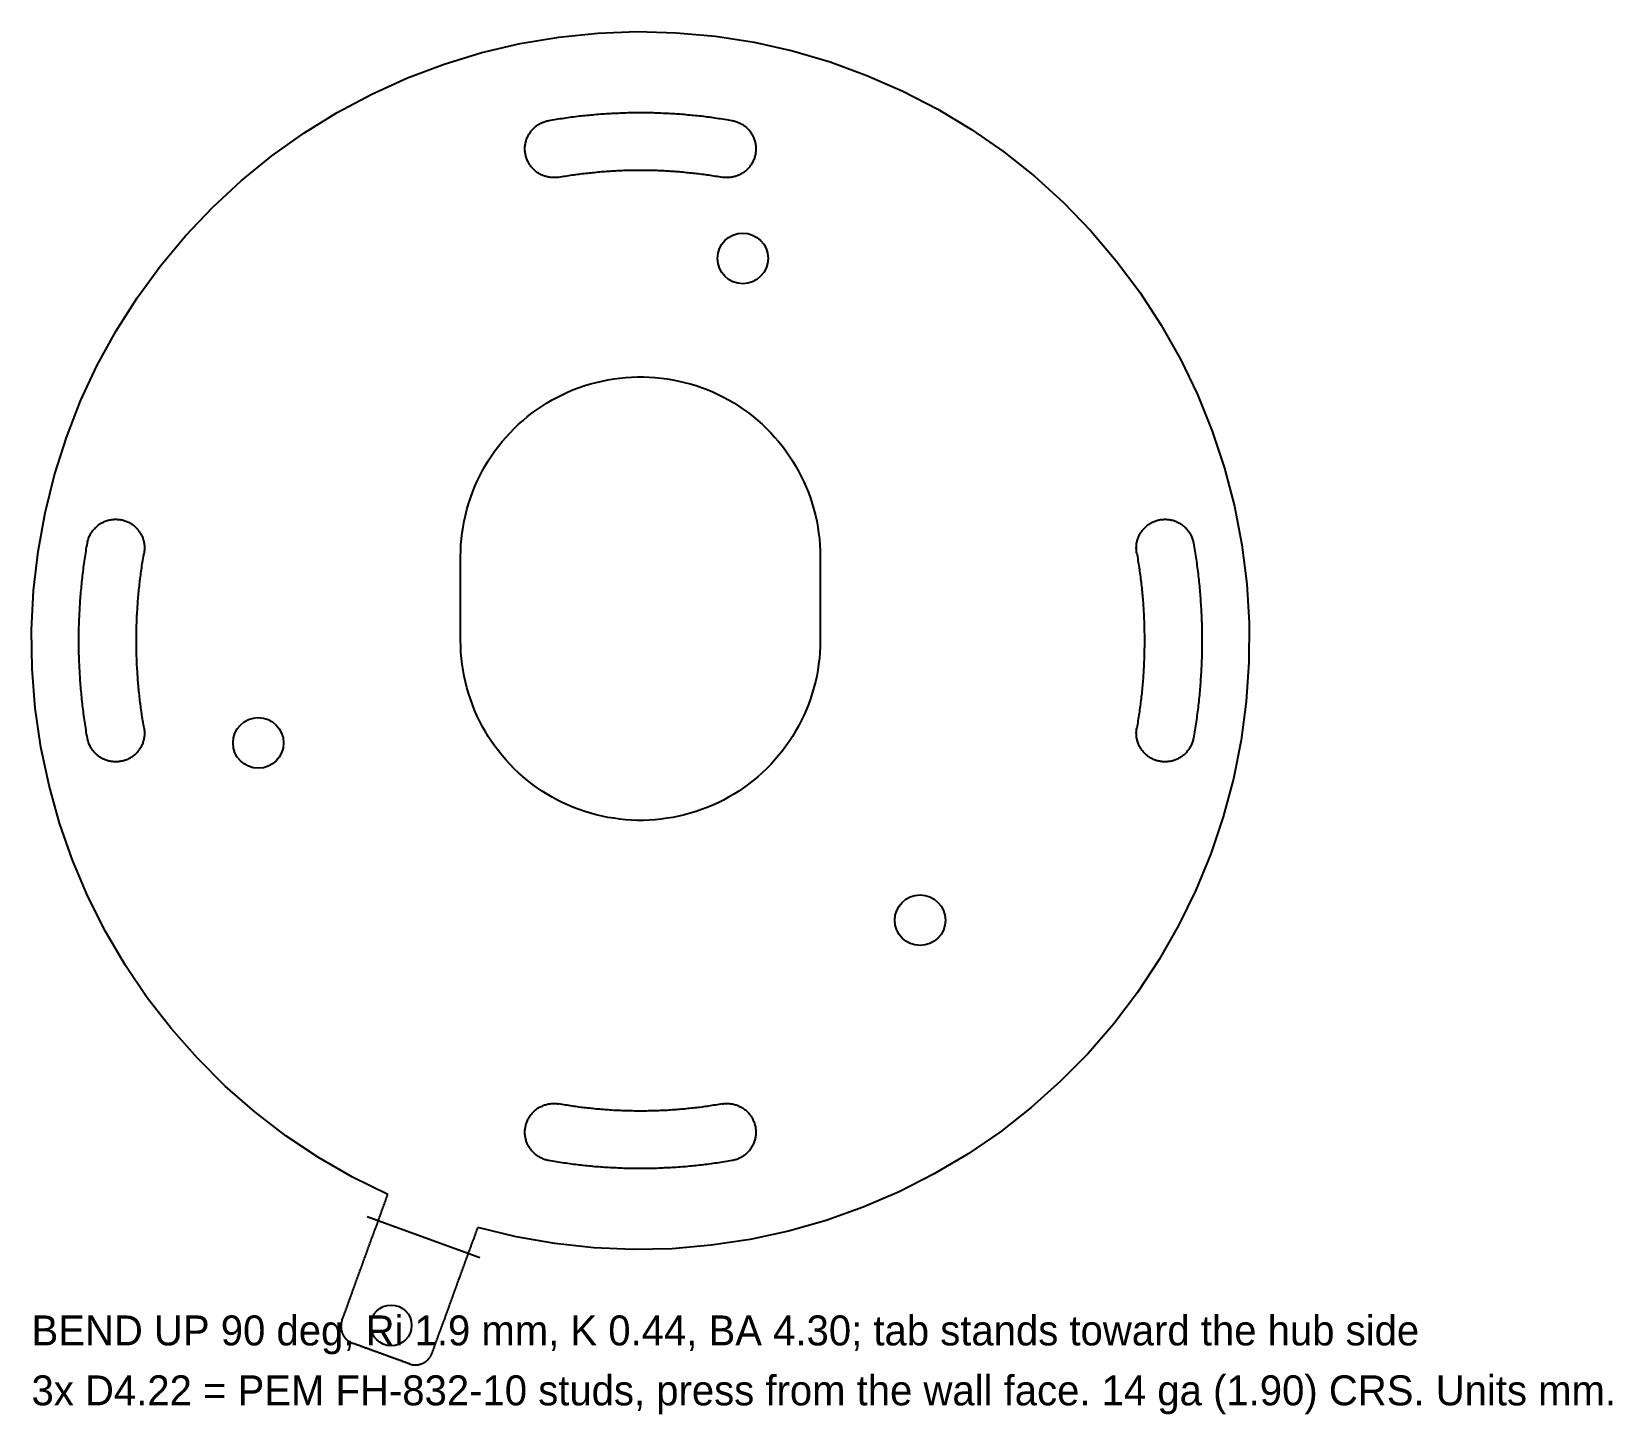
# Model space of a CAD drawing. Header units: millimetres. Extents: x -51 to 81, y -65 to 51.
import ezdxf

# ---------------------------------------------------------------- set-up
doc = ezdxf.new("R2010")
doc.units = ezdxf.units.MM
for name, color, linetype in [('BEND', 1, 'Continuous'), ('CUT', 7, 'Continuous'), ('NOTES', 2, 'Continuous')]:
    doc.layers.add(name, color=color, linetype=linetype)

msp = doc.modelspace()

# ---------------------------------------------------------------- linework, layer by layer
at = {"layer": 'BEND'}
msp.add_line((-22.81, -48.04), (-13.41, -51.46), dxfattribs=at)
at = {"layer": 'CUT'}
for points in [[(-21.08, -46.22), (-24.01, -44.77), (-26.85, -43.13), (-29.57, -41.31), (-32.17, -39.31), (-34.64, -37.16), (-36.96, -34.85), (-39.13, -32.4), (-41.14, -29.81), (-42.97, -27.1), (-44.63, -24.27), (-46.1, -21.34), (-47.38, -18.33), (-48.46, -15.24), (-49.34, -12.09), (-50.02, -8.88), (-50.49, -5.64), (-50.74, -2.37), (-50.79, 0.9), (-50.63, 4.17), (-50.25, 7.42), (-49.67, 10.65), (-48.88, 13.83), (-47.89, 16.95), (-46.7, 20), (-45.31, 22.96), (-43.74, 25.84), (-41.98, 28.6), (-40.05, 31.25), (-37.96, 33.76), (-35.7, 36.14), (-33.3, 38.36), (-30.76, 40.43), (-28.09, 42.33), (-25.3, 44.05), (-22.41, 45.59), (-19.43, 46.94), (-16.36, 48.09), (-13.23, 49.05), (-10.04, 49.8), (-6.81, 50.34), (-3.56, 50.68), (-0.28, 50.8), (2.99, 50.71), (6.25, 50.41), (9.49, 49.91), (12.68, 49.19), (15.83, 48.27), (18.9, 47.15), (21.9, 45.84), (24.81, 44.33), (27.62, 42.64), (30.31, 40.77), (32.87, 38.73), (35.3, 36.53), (37.58, 34.18), (39.7, 31.69), (41.66, 29.07), (43.45, 26.32), (45.05, 23.47), (46.47, 20.52), (47.7, 17.48), (48.73, 14.37), (49.55, 11.2), (50.17, 7.98), (50.58, 4.73), (50.78, 1.47), (50.77, -1.81), (50.55, -5.08), (50.11, -8.32), (49.47, -11.53), (48.63, -14.7), (47.58, -17.8), (46.33, -20.83), (44.89, -23.77), (43.27, -26.62), (41.46, -29.35), (39.49, -31.96), (37.35, -34.44), (35.05, -36.77), (32.61, -38.95), (30.03, -40.97), (27.33, -42.82), (24.51, -44.5), (21.59, -45.98), (18.59, -47.28), (15.5, -48.38), (12.35, -49.28), (9.15, -49.97), (5.91, -50.45), (2.65, -50.73), (-0.63, -50.8), (-3.9, -50.65), (-7.15, -50.29), (-10.38, -49.73), (-13.56, -48.96)], [(-7.65, 43.38), (-7.49, 43.41), (-7.33, 43.44), (-7.17, 43.46), (-7.01, 43.49), (-6.85, 43.51), (-6.69, 43.54), (-6.53, 43.56), (-6.37, 43.59), (-6.21, 43.61), (-6.05, 43.63), (-5.89, 43.65), (-5.73, 43.68), (-5.57, 43.7), (-5.41, 43.72), (-5.25, 43.74), (-5.09, 43.76), (-4.93, 43.77), (-4.77, 43.79), (-4.6, 43.81), (-4.44, 43.83), (-4.28, 43.84), (-4.12, 43.86), (-3.96, 43.87), (-3.8, 43.89), (-3.64, 43.9), (-3.48, 43.91), (-3.31, 43.93), (-3.15, 43.94), (-2.99, 43.95), (-2.83, 43.96), (-2.67, 43.97), (-2.51, 43.98), (-2.35, 43.99), (-2.18, 44), (-2.02, 44), (-1.86, 44.01), (-1.7, 44.02), (-1.54, 44.02), (-1.38, 44.03), (-1.21, 44.03), (-1.05, 44.04), (-0.89, 44.04), (-0.73, 44.04), (-0.57, 44.05), (-0.4, 44.05), (-0.24, 44.05), (-0.08, 44.05), (0.08, 44.05), (0.24, 44.05), (0.4, 44.05), (0.57, 44.05), (0.73, 44.04), (0.89, 44.04), (1.05, 44.04), (1.21, 44.03), (1.38, 44.03), (1.54, 44.02), (1.7, 44.02), (1.86, 44.01), (2.02, 44), (2.18, 44), (2.35, 43.99), (2.51, 43.98), (2.67, 43.97), (2.83, 43.96), (2.99, 43.95), (3.15, 43.94), (3.31, 43.93), (3.48, 43.91), (3.64, 43.9), (3.8, 43.89), (3.96, 43.87), (4.12, 43.86), (4.28, 43.84), (4.44, 43.83), (4.6, 43.81), (4.77, 43.79), (4.93, 43.77), (5.09, 43.76), (5.25, 43.74), (5.41, 43.72), (5.57, 43.7), (5.73, 43.68), (5.89, 43.65), (6.05, 43.63), (6.21, 43.61), (6.37, 43.59), (6.53, 43.56), (6.69, 43.54), (6.85, 43.51), (7.01, 43.49), (7.17, 43.46), (7.33, 43.44), (7.49, 43.41), (7.65, 43.38)], [(-6.82, 38.65), (-6.89, 38.64), (-6.97, 38.63), (-7.05, 38.62), (-7.13, 38.62), (-7.21, 38.62), (-7.29, 38.62), (-7.37, 38.62), (-7.45, 38.63), (-7.53, 38.64), (-7.61, 38.65), (-7.68, 38.66), (-7.76, 38.68), (-7.84, 38.7), (-7.92, 38.72), (-7.99, 38.74), (-8.07, 38.77), (-8.14, 38.8), (-8.21, 38.83), (-8.28, 38.86), (-8.36, 38.9), (-8.42, 38.93), (-8.49, 38.98), (-8.56, 39.02), (-8.63, 39.06), (-8.69, 39.11), (-8.75, 39.16), (-8.81, 39.21), (-8.87, 39.26), (-8.93, 39.32), (-8.98, 39.38), (-9.04, 39.43), (-9.09, 39.5), (-9.14, 39.56), (-9.18, 39.62), (-9.23, 39.69), (-9.27, 39.75), (-9.31, 39.82), (-9.35, 39.89), (-9.39, 39.96), (-9.42, 40.03), (-9.45, 40.11), (-9.48, 40.18), (-9.51, 40.25), (-9.53, 40.33), (-9.55, 40.41), (-9.57, 40.48), (-9.59, 40.56), (-9.6, 40.64), (-9.61, 40.72), (-9.62, 40.8), (-9.63, 40.88), (-9.63, 40.96), (-9.63, 41.03), (-9.63, 41.11), (-9.63, 41.19), (-9.62, 41.27), (-9.61, 41.35), (-9.6, 41.43), (-9.58, 41.51), (-9.56, 41.58), (-9.54, 41.66), (-9.52, 41.74), (-9.5, 41.81), (-9.47, 41.89), (-9.44, 41.96), (-9.41, 42.03), (-9.37, 42.1), (-9.33, 42.17), (-9.3, 42.24), (-9.25, 42.31), (-9.21, 42.38), (-9.16, 42.44), (-9.12, 42.51), (-9.07, 42.57), (-9.01, 42.63), (-8.96, 42.68), (-8.9, 42.74), (-8.84, 42.79), (-8.79, 42.85), (-8.72, 42.9), (-8.66, 42.95), (-8.6, 42.99), (-8.53, 43.04), (-8.46, 43.08), (-8.39, 43.12), (-8.32, 43.15), (-8.25, 43.19), (-8.18, 43.22), (-8.11, 43.25), (-8.03, 43.28), (-7.96, 43.31), (-7.88, 43.33), (-7.8, 43.35), (-7.73, 43.37), (-7.65, 43.38)], [(7.65, 43.38), (7.73, 43.37), (7.8, 43.35), (7.88, 43.33), (7.96, 43.31), (8.03, 43.28), (8.11, 43.25), (8.18, 43.22), (8.25, 43.19), (8.32, 43.15), (8.39, 43.12), (8.46, 43.08), (8.53, 43.04), (8.6, 42.99), (8.66, 42.95), (8.72, 42.9), (8.79, 42.85), (8.84, 42.79), (8.9, 42.74), (8.96, 42.68), (9.01, 42.63), (9.07, 42.57), (9.12, 42.51), (9.16, 42.44), (9.21, 42.38), (9.25, 42.31), (9.3, 42.24), (9.33, 42.17), (9.37, 42.1), (9.41, 42.03), (9.44, 41.96), (9.47, 41.89), (9.5, 41.81), (9.52, 41.74), (9.54, 41.66), (9.56, 41.58), (9.58, 41.51), (9.6, 41.43), (9.61, 41.35), (9.62, 41.27), (9.63, 41.19), (9.63, 41.11), (9.63, 41.03), (9.63, 40.96), (9.63, 40.88), (9.62, 40.8), (9.61, 40.72), (9.6, 40.64), (9.59, 40.56), (9.57, 40.48), (9.55, 40.41), (9.53, 40.33), (9.51, 40.25), (9.48, 40.18), (9.45, 40.11), (9.42, 40.03), (9.39, 39.96), (9.35, 39.89), (9.31, 39.82), (9.27, 39.75), (9.23, 39.69), (9.18, 39.62), (9.14, 39.56), (9.09, 39.5), (9.04, 39.43), (8.98, 39.38), (8.93, 39.32), (8.87, 39.26), (8.81, 39.21), (8.75, 39.16), (8.69, 39.11), (8.63, 39.06), (8.56, 39.02), (8.49, 38.98), (8.42, 38.93), (8.36, 38.9), (8.28, 38.86), (8.21, 38.83), (8.14, 38.8), (8.07, 38.77), (7.99, 38.74), (7.92, 38.72), (7.84, 38.7), (7.76, 38.68), (7.68, 38.66), (7.61, 38.65), (7.53, 38.64), (7.45, 38.63), (7.37, 38.62), (7.29, 38.62), (7.21, 38.62), (7.13, 38.62), (7.05, 38.62), (6.97, 38.63), (6.89, 38.64), (6.82, 38.65)], [(-6.82, 38.65), (-6.67, 38.68), (-6.53, 38.7), (-6.39, 38.73), (-6.25, 38.75), (-6.1, 38.77), (-5.96, 38.79), (-5.82, 38.82), (-5.68, 38.84), (-5.53, 38.86), (-5.39, 38.88), (-5.25, 38.9), (-5.11, 38.92), (-4.96, 38.94), (-4.82, 38.95), (-4.68, 38.97), (-4.53, 38.99), (-4.39, 39), (-4.25, 39.02), (-4.1, 39.03), (-3.96, 39.05), (-3.82, 39.06), (-3.67, 39.08), (-3.53, 39.09), (-3.38, 39.1), (-3.24, 39.12), (-3.1, 39.13), (-2.95, 39.14), (-2.81, 39.15), (-2.67, 39.16), (-2.52, 39.17), (-2.38, 39.18), (-2.23, 39.19), (-2.09, 39.19), (-1.95, 39.2), (-1.8, 39.21), (-1.66, 39.21), (-1.51, 39.22), (-1.37, 39.23), (-1.23, 39.23), (-1.08, 39.24), (-0.94, 39.24), (-0.79, 39.24), (-0.65, 39.24), (-0.5, 39.25), (-0.36, 39.25), (-0.22, 39.25), (-0.07, 39.25), (0.07, 39.25), (0.22, 39.25), (0.36, 39.25), (0.5, 39.25), (0.65, 39.24), (0.79, 39.24), (0.94, 39.24), (1.08, 39.24), (1.23, 39.23), (1.37, 39.23), (1.51, 39.22), (1.66, 39.21), (1.8, 39.21), (1.95, 39.2), (2.09, 39.19), (2.23, 39.19), (2.38, 39.18), (2.52, 39.17), (2.67, 39.16), (2.81, 39.15), (2.95, 39.14), (3.1, 39.13), (3.24, 39.12), (3.38, 39.1), (3.53, 39.09), (3.67, 39.08), (3.82, 39.06), (3.96, 39.05), (4.1, 39.03), (4.25, 39.02), (4.39, 39), (4.53, 38.99), (4.68, 38.97), (4.82, 38.95), (4.96, 38.94), (5.11, 38.92), (5.25, 38.9), (5.39, 38.88), (5.53, 38.86), (5.68, 38.84), (5.82, 38.82), (5.96, 38.79), (6.1, 38.77), (6.25, 38.75), (6.39, 38.73), (6.53, 38.7), (6.67, 38.68), (6.82, 38.65)], [(-15, 7), (-14.99, 7.5), (-14.97, 7.99), (-14.93, 8.49), (-14.87, 8.98), (-14.8, 9.47), (-14.71, 9.96), (-14.6, 10.44), (-14.48, 10.92), (-14.34, 11.4), (-14.19, 11.87), (-14.02, 12.34), (-13.83, 12.8), (-13.64, 13.25), (-13.42, 13.7), (-13.19, 14.14), (-12.95, 14.57), (-12.69, 15), (-12.42, 15.41), (-12.14, 15.82), (-11.84, 16.21), (-11.53, 16.6), (-11.2, 16.98), (-10.87, 17.34), (-10.52, 17.69), (-10.16, 18.04), (-9.79, 18.37), (-9.41, 18.68), (-9.02, 18.99), (-8.61, 19.28), (-8.2, 19.56), (-7.78, 19.82), (-7.36, 20.07), (-6.92, 20.31), (-6.48, 20.53), (-6.03, 20.74), (-5.57, 20.93), (-5.1, 21.1), (-4.64, 21.27), (-4.16, 21.41), (-3.68, 21.54), (-3.2, 21.65), (-2.71, 21.75), (-2.22, 21.83), (-1.73, 21.9), (-1.24, 21.95), (-0.74, 21.98), (-0.25, 22), (0.25, 22), (0.74, 21.98), (1.24, 21.95), (1.73, 21.9), (2.22, 21.83), (2.71, 21.75), (3.2, 21.65), (3.68, 21.54), (4.16, 21.41), (4.64, 21.27), (5.1, 21.1), (5.57, 20.93), (6.03, 20.74), (6.48, 20.53), (6.92, 20.31), (7.36, 20.07), (7.78, 19.82), (8.2, 19.56), (8.61, 19.28), (9.02, 18.99), (9.41, 18.68), (9.79, 18.37), (10.16, 18.04), (10.52, 17.69), (10.87, 17.34), (11.2, 16.98), (11.53, 16.6), (11.84, 16.21), (12.14, 15.82), (12.42, 15.41), (12.69, 15), (12.95, 14.57), (13.19, 14.14), (13.42, 13.7), (13.64, 13.25), (13.83, 12.8), (14.02, 12.34), (14.19, 11.87), (14.34, 11.4), (14.48, 10.92), (14.6, 10.44), (14.71, 9.96), (14.8, 9.47), (14.87, 8.98), (14.93, 8.49), (14.97, 7.99), (14.99, 7.5), (15, 7)], [(-46.14, 8.14), (-46.12, 8.21), (-46.11, 8.29), (-46.09, 8.37), (-46.06, 8.44), (-46.04, 8.52), (-46.01, 8.59), (-45.98, 8.67), (-45.95, 8.74), (-45.91, 8.81), (-45.87, 8.88), (-45.84, 8.95), (-45.79, 9.02), (-45.75, 9.08), (-45.7, 9.15), (-45.65, 9.21), (-45.6, 9.27), (-45.55, 9.33), (-45.5, 9.39), (-45.44, 9.44), (-45.38, 9.5), (-45.32, 9.55), (-45.26, 9.6), (-45.2, 9.65), (-45.13, 9.7), (-45.07, 9.74), (-45, 9.78), (-44.93, 9.82), (-44.86, 9.86), (-44.79, 9.89), (-44.72, 9.93), (-44.65, 9.96), (-44.57, 9.98), (-44.5, 10.01), (-44.42, 10.03), (-44.34, 10.05), (-44.27, 10.07), (-44.19, 10.08), (-44.11, 10.1), (-44.03, 10.1), (-43.95, 10.11), (-43.87, 10.12), (-43.79, 10.12), (-43.71, 10.12), (-43.63, 10.11), (-43.55, 10.11), (-43.48, 10.1), (-43.4, 10.09), (-43.32, 10.07), (-43.24, 10.06), (-43.16, 10.04), (-43.09, 10.02), (-43.01, 9.99), (-42.94, 9.97), (-42.86, 9.94), (-42.79, 9.91), (-42.72, 9.87), (-42.65, 9.84), (-42.58, 9.8), (-42.51, 9.76), (-42.44, 9.72), (-42.38, 9.67), (-42.31, 9.62), (-42.25, 9.57), (-42.19, 9.52), (-42.13, 9.47), (-42.08, 9.41), (-42.02, 9.36), (-41.97, 9.3), (-41.92, 9.24), (-41.87, 9.18), (-41.82, 9.11), (-41.78, 9.05), (-41.73, 8.98), (-41.69, 8.91), (-41.65, 8.84), (-41.62, 8.77), (-41.58, 8.7), (-41.55, 8.63), (-41.52, 8.55), (-41.5, 8.48), (-41.47, 8.4), (-41.45, 8.32), (-41.43, 8.25), (-41.42, 8.17), (-41.4, 8.09), (-41.39, 8.01), (-41.38, 7.93), (-41.38, 7.86), (-41.38, 7.78), (-41.37, 7.7), (-41.38, 7.62), (-41.38, 7.54), (-41.39, 7.46), (-41.4, 7.38), (-41.41, 7.3)], [(41.41, 7.3), (41.4, 7.38), (41.39, 7.46), (41.38, 7.54), (41.38, 7.62), (41.37, 7.7), (41.38, 7.78), (41.38, 7.86), (41.38, 7.93), (41.39, 8.01), (41.4, 8.09), (41.42, 8.17), (41.43, 8.25), (41.45, 8.32), (41.47, 8.4), (41.5, 8.48), (41.52, 8.55), (41.55, 8.63), (41.58, 8.7), (41.62, 8.77), (41.65, 8.84), (41.69, 8.91), (41.73, 8.98), (41.78, 9.05), (41.82, 9.11), (41.87, 9.18), (41.92, 9.24), (41.97, 9.3), (42.02, 9.36), (42.08, 9.41), (42.13, 9.47), (42.19, 9.52), (42.25, 9.57), (42.31, 9.62), (42.38, 9.67), (42.44, 9.72), (42.51, 9.76), (42.58, 9.8), (42.65, 9.84), (42.72, 9.87), (42.79, 9.91), (42.86, 9.94), (42.94, 9.97), (43.01, 9.99), (43.09, 10.02), (43.16, 10.04), (43.24, 10.06), (43.32, 10.07), (43.4, 10.09), (43.48, 10.1), (43.55, 10.11), (43.63, 10.11), (43.71, 10.12), (43.79, 10.12), (43.87, 10.12), (43.95, 10.11), (44.03, 10.1), (44.11, 10.1), (44.19, 10.08), (44.27, 10.07), (44.34, 10.05), (44.42, 10.03), (44.5, 10.01), (44.57, 9.98), (44.65, 9.96), (44.72, 9.93), (44.79, 9.89), (44.86, 9.86), (44.93, 9.82), (45, 9.78), (45.07, 9.74), (45.13, 9.7), (45.2, 9.65), (45.26, 9.6), (45.32, 9.55), (45.38, 9.5), (45.44, 9.44), (45.5, 9.39), (45.55, 9.33), (45.6, 9.27), (45.65, 9.21), (45.7, 9.15), (45.75, 9.08), (45.79, 9.02), (45.84, 8.95), (45.87, 8.88), (45.91, 8.81), (45.95, 8.74), (45.98, 8.67), (46.01, 8.59), (46.04, 8.52), (46.06, 8.44), (46.09, 8.37), (46.11, 8.29), (46.12, 8.21), (46.14, 8.14)], [(-46.14, -8.14), (-46.17, -7.97), (-46.2, -7.8), (-46.23, -7.63), (-46.25, -7.46), (-46.28, -7.29), (-46.31, -7.12), (-46.33, -6.95), (-46.36, -6.78), (-46.38, -6.61), (-46.41, -6.44), (-46.43, -6.26), (-46.45, -6.09), (-46.47, -5.92), (-46.5, -5.75), (-46.52, -5.58), (-46.54, -5.41), (-46.56, -5.24), (-46.58, -5.07), (-46.59, -4.9), (-46.61, -4.73), (-46.63, -4.55), (-46.64, -4.38), (-46.66, -4.21), (-46.68, -4.04), (-46.69, -3.87), (-46.7, -3.7), (-46.72, -3.53), (-46.73, -3.35), (-46.74, -3.18), (-46.75, -3.01), (-46.76, -2.84), (-46.77, -2.67), (-46.78, -2.49), (-46.79, -2.32), (-46.8, -2.15), (-46.81, -1.98), (-46.82, -1.81), (-46.82, -1.64), (-46.83, -1.46), (-46.83, -1.29), (-46.84, -1.12), (-46.84, -0.95), (-46.84, -0.77), (-46.85, -0.6), (-46.85, -0.43), (-46.85, -0.26), (-46.85, -0.09), (-46.85, 0.09), (-46.85, 0.26), (-46.85, 0.43), (-46.85, 0.6), (-46.84, 0.77), (-46.84, 0.95), (-46.84, 1.12), (-46.83, 1.29), (-46.83, 1.46), (-46.82, 1.64), (-46.82, 1.81), (-46.81, 1.98), (-46.8, 2.15), (-46.79, 2.32), (-46.78, 2.49), (-46.77, 2.67), (-46.76, 2.84), (-46.75, 3.01), (-46.74, 3.18), (-46.73, 3.35), (-46.72, 3.53), (-46.7, 3.7), (-46.69, 3.87), (-46.68, 4.04), (-46.66, 4.21), (-46.64, 4.38), (-46.63, 4.55), (-46.61, 4.73), (-46.59, 4.9), (-46.58, 5.07), (-46.56, 5.24), (-46.54, 5.41), (-46.52, 5.58), (-46.5, 5.75), (-46.47, 5.92), (-46.45, 6.09), (-46.43, 6.26), (-46.41, 6.44), (-46.38, 6.61), (-46.36, 6.78), (-46.33, 6.95), (-46.31, 7.12), (-46.28, 7.29), (-46.25, 7.46), (-46.23, 7.63), (-46.2, 7.8), (-46.17, 7.97), (-46.14, 8.14)], [(46.14, 8.14), (46.17, 7.97), (46.2, 7.8), (46.23, 7.63), (46.25, 7.46), (46.28, 7.29), (46.31, 7.12), (46.33, 6.95), (46.36, 6.78), (46.38, 6.61), (46.41, 6.44), (46.43, 6.26), (46.45, 6.09), (46.47, 5.92), (46.5, 5.75), (46.52, 5.58), (46.54, 5.41), (46.56, 5.24), (46.58, 5.07), (46.59, 4.9), (46.61, 4.73), (46.63, 4.55), (46.64, 4.38), (46.66, 4.21), (46.68, 4.04), (46.69, 3.87), (46.7, 3.7), (46.72, 3.53), (46.73, 3.35), (46.74, 3.18), (46.75, 3.01), (46.76, 2.84), (46.77, 2.67), (46.78, 2.49), (46.79, 2.32), (46.8, 2.15), (46.81, 1.98), (46.82, 1.81), (46.82, 1.64), (46.83, 1.46), (46.83, 1.29), (46.84, 1.12), (46.84, 0.95), (46.84, 0.77), (46.85, 0.6), (46.85, 0.43), (46.85, 0.26), (46.85, 0.09), (46.85, -0.09), (46.85, -0.26), (46.85, -0.43), (46.85, -0.6), (46.84, -0.77), (46.84, -0.95), (46.84, -1.12), (46.83, -1.29), (46.83, -1.46), (46.82, -1.64), (46.82, -1.81), (46.81, -1.98), (46.8, -2.15), (46.79, -2.32), (46.78, -2.49), (46.77, -2.67), (46.76, -2.84), (46.75, -3.01), (46.74, -3.18), (46.73, -3.35), (46.72, -3.53), (46.7, -3.7), (46.69, -3.87), (46.68, -4.04), (46.66, -4.21), (46.64, -4.38), (46.63, -4.55), (46.61, -4.73), (46.59, -4.9), (46.58, -5.07), (46.56, -5.24), (46.54, -5.41), (46.52, -5.58), (46.5, -5.75), (46.47, -5.92), (46.45, -6.09), (46.43, -6.26), (46.41, -6.44), (46.38, -6.61), (46.36, -6.78), (46.33, -6.95), (46.31, -7.12), (46.28, -7.29), (46.25, -7.46), (46.23, -7.63), (46.2, -7.8), (46.17, -7.97), (46.14, -8.14)], [(-41.41, -7.3), (-41.44, -7.15), (-41.46, -7), (-41.49, -6.84), (-41.51, -6.69), (-41.54, -6.54), (-41.56, -6.39), (-41.59, -6.23), (-41.61, -6.08), (-41.63, -5.93), (-41.65, -5.78), (-41.67, -5.62), (-41.69, -5.47), (-41.71, -5.32), (-41.73, -5.16), (-41.75, -5.01), (-41.77, -4.86), (-41.79, -4.7), (-41.8, -4.55), (-41.82, -4.4), (-41.84, -4.24), (-41.85, -4.09), (-41.87, -3.93), (-41.88, -3.78), (-41.89, -3.63), (-41.91, -3.47), (-41.92, -3.32), (-41.93, -3.16), (-41.94, -3.01), (-41.95, -2.86), (-41.96, -2.7), (-41.97, -2.55), (-41.98, -2.39), (-41.99, -2.24), (-42, -2.08), (-42.01, -1.93), (-42.01, -1.78), (-42.02, -1.62), (-42.02, -1.47), (-42.03, -1.31), (-42.03, -1.16), (-42.04, -1), (-42.04, -0.85), (-42.04, -0.7), (-42.05, -0.54), (-42.05, -0.39), (-42.05, -0.23), (-42.05, -0.08), (-42.05, 0.08), (-42.05, 0.23), (-42.05, 0.39), (-42.05, 0.54), (-42.04, 0.7), (-42.04, 0.85), (-42.04, 1), (-42.03, 1.16), (-42.03, 1.31), (-42.02, 1.47), (-42.02, 1.62), (-42.01, 1.78), (-42.01, 1.93), (-42, 2.08), (-41.99, 2.24), (-41.98, 2.39), (-41.97, 2.55), (-41.96, 2.7), (-41.95, 2.86), (-41.94, 3.01), (-41.93, 3.16), (-41.92, 3.32), (-41.91, 3.47), (-41.89, 3.63), (-41.88, 3.78), (-41.87, 3.93), (-41.85, 4.09), (-41.84, 4.24), (-41.82, 4.4), (-41.8, 4.55), (-41.79, 4.7), (-41.77, 4.86), (-41.75, 5.01), (-41.73, 5.16), (-41.71, 5.32), (-41.69, 5.47), (-41.67, 5.62), (-41.65, 5.78), (-41.63, 5.93), (-41.61, 6.08), (-41.59, 6.23), (-41.56, 6.39), (-41.54, 6.54), (-41.51, 6.69), (-41.49, 6.84), (-41.46, 7), (-41.44, 7.15), (-41.41, 7.3)], [(-15, 0), (-15, 0.07), (-15, 0.15), (-15, 0.22), (-15, 0.29), (-15, 0.37), (-15, 0.44), (-15, 0.52), (-15, 0.59), (-15, 0.66), (-15, 0.74), (-15, 0.81), (-15, 0.88), (-15, 0.96), (-15, 1.03), (-15, 1.11), (-15, 1.18), (-15, 1.25), (-15, 1.33), (-15, 1.4), (-15, 1.47), (-15, 1.55), (-15, 1.62), (-15, 1.69), (-15, 1.77), (-15, 1.84), (-15, 1.92), (-15, 1.99), (-15, 2.06), (-15, 2.14), (-15, 2.21), (-15, 2.28), (-15, 2.36), (-15, 2.43), (-15, 2.51), (-15, 2.58), (-15, 2.65), (-15, 2.73), (-15, 2.8), (-15, 2.87), (-15, 2.95), (-15, 3.02), (-15, 3.09), (-15, 3.17), (-15, 3.24), (-15, 3.32), (-15, 3.39), (-15, 3.46), (-15, 3.54), (-15, 3.61), (-15, 3.68), (-15, 3.76), (-15, 3.83), (-15, 3.91), (-15, 3.98), (-15, 4.05), (-15, 4.13), (-15, 4.2), (-15, 4.27), (-15, 4.35), (-15, 4.42), (-15, 4.49), (-15, 4.57), (-15, 4.64), (-15, 4.72), (-15, 4.79), (-15, 4.86), (-15, 4.94), (-15, 5.01), (-15, 5.08), (-15, 5.16), (-15, 5.23), (-15, 5.31), (-15, 5.38), (-15, 5.45), (-15, 5.53), (-15, 5.6), (-15, 5.67), (-15, 5.75), (-15, 5.82), (-15, 5.89), (-15, 5.97), (-15, 6.04), (-15, 6.12), (-15, 6.19), (-15, 6.26), (-15, 6.34), (-15, 6.41), (-15, 6.48), (-15, 6.56), (-15, 6.63), (-15, 6.71), (-15, 6.78), (-15, 6.85), (-15, 6.93), (-15, 7)], [(15, 7), (15, 6.93), (15, 6.85), (15, 6.78), (15, 6.71), (15, 6.63), (15, 6.56), (15, 6.48), (15, 6.41), (15, 6.34), (15, 6.26), (15, 6.19), (15, 6.12), (15, 6.04), (15, 5.97), (15, 5.89), (15, 5.82), (15, 5.75), (15, 5.67), (15, 5.6), (15, 5.53), (15, 5.45), (15, 5.38), (15, 5.31), (15, 5.23), (15, 5.16), (15, 5.08), (15, 5.01), (15, 4.94), (15, 4.86), (15, 4.79), (15, 4.72), (15, 4.64), (15, 4.57), (15, 4.49), (15, 4.42), (15, 4.35), (15, 4.27), (15, 4.2), (15, 4.13), (15, 4.05), (15, 3.98), (15, 3.91), (15, 3.83), (15, 3.76), (15, 3.68), (15, 3.61), (15, 3.54), (15, 3.46), (15, 3.39), (15, 3.32), (15, 3.24), (15, 3.17), (15, 3.09), (15, 3.02), (15, 2.95), (15, 2.87), (15, 2.8), (15, 2.73), (15, 2.65), (15, 2.58), (15, 2.51), (15, 2.43), (15, 2.36), (15, 2.28), (15, 2.21), (15, 2.14), (15, 2.06), (15, 1.99), (15, 1.92), (15, 1.84), (15, 1.77), (15, 1.69), (15, 1.62), (15, 1.55), (15, 1.47), (15, 1.4), (15, 1.33), (15, 1.25), (15, 1.18), (15, 1.11), (15, 1.03), (15, 0.96), (15, 0.88), (15, 0.81), (15, 0.74), (15, 0.66), (15, 0.59), (15, 0.52), (15, 0.44), (15, 0.37), (15, 0.29), (15, 0.22), (15, 0.15), (15, 0.07), (15, 0)], [(41.41, 7.3), (41.44, 7.15), (41.46, 7), (41.49, 6.84), (41.51, 6.69), (41.54, 6.54), (41.56, 6.39), (41.59, 6.23), (41.61, 6.08), (41.63, 5.93), (41.65, 5.78), (41.67, 5.62), (41.69, 5.47), (41.71, 5.32), (41.73, 5.16), (41.75, 5.01), (41.77, 4.86), (41.79, 4.7), (41.8, 4.55), (41.82, 4.4), (41.84, 4.24), (41.85, 4.09), (41.87, 3.93), (41.88, 3.78), (41.89, 3.63), (41.91, 3.47), (41.92, 3.32), (41.93, 3.16), (41.94, 3.01), (41.95, 2.86), (41.96, 2.7), (41.97, 2.55), (41.98, 2.39), (41.99, 2.24), (42, 2.08), (42.01, 1.93), (42.01, 1.78), (42.02, 1.62), (42.02, 1.47), (42.03, 1.31), (42.03, 1.16), (42.04, 1), (42.04, 0.85), (42.04, 0.7), (42.05, 0.54), (42.05, 0.39), (42.05, 0.23), (42.05, 0.08), (42.05, -0.08), (42.05, -0.23), (42.05, -0.39), (42.05, -0.54), (42.04, -0.7), (42.04, -0.85), (42.04, -1), (42.03, -1.16), (42.03, -1.31), (42.02, -1.47), (42.02, -1.62), (42.01, -1.78), (42.01, -1.93), (42, -2.08), (41.99, -2.24), (41.98, -2.39), (41.97, -2.55), (41.96, -2.7), (41.95, -2.86), (41.94, -3.01), (41.93, -3.16), (41.92, -3.32), (41.91, -3.47), (41.89, -3.63), (41.88, -3.78), (41.87, -3.93), (41.85, -4.09), (41.84, -4.24), (41.82, -4.4), (41.8, -4.55), (41.79, -4.7), (41.77, -4.86), (41.75, -5.01), (41.73, -5.16), (41.71, -5.32), (41.69, -5.47), (41.67, -5.62), (41.65, -5.78), (41.63, -5.93), (41.61, -6.08), (41.59, -6.23), (41.56, -6.39), (41.54, -6.54), (41.51, -6.69), (41.49, -6.84), (41.46, -7), (41.44, -7.15), (41.41, -7.3)], [(15, 0), (14.99, -0.5), (14.97, -0.99), (14.93, -1.49), (14.87, -1.98), (14.8, -2.47), (14.71, -2.96), (14.6, -3.44), (14.48, -3.92), (14.34, -4.4), (14.19, -4.87), (14.02, -5.34), (13.83, -5.8), (13.64, -6.25), (13.42, -6.7), (13.19, -7.14), (12.95, -7.57), (12.69, -8), (12.42, -8.41), (12.14, -8.82), (11.84, -9.21), (11.53, -9.6), (11.2, -9.98), (10.87, -10.34), (10.52, -10.69), (10.16, -11.04), (9.79, -11.37), (9.41, -11.68), (9.02, -11.99), (8.61, -12.28), (8.2, -12.56), (7.78, -12.82), (7.36, -13.07), (6.92, -13.31), (6.48, -13.53), (6.03, -13.74), (5.57, -13.93), (5.1, -14.1), (4.64, -14.27), (4.16, -14.41), (3.68, -14.54), (3.2, -14.65), (2.71, -14.75), (2.22, -14.83), (1.73, -14.9), (1.24, -14.95), (0.74, -14.98), (0.25, -15), (-0.25, -15), (-0.74, -14.98), (-1.24, -14.95), (-1.73, -14.9), (-2.22, -14.83), (-2.71, -14.75), (-3.2, -14.65), (-3.68, -14.54), (-4.16, -14.41), (-4.64, -14.27), (-5.1, -14.1), (-5.57, -13.93), (-6.03, -13.74), (-6.48, -13.53), (-6.92, -13.31), (-7.36, -13.07), (-7.78, -12.82), (-8.2, -12.56), (-8.61, -12.28), (-9.02, -11.99), (-9.41, -11.68), (-9.79, -11.37), (-10.16, -11.04), (-10.52, -10.69), (-10.87, -10.34), (-11.2, -9.98), (-11.53, -9.6), (-11.84, -9.21), (-12.14, -8.82), (-12.42, -8.41), (-12.69, -8), (-12.95, -7.57), (-13.19, -7.14), (-13.42, -6.7), (-13.64, -6.25), (-13.83, -5.8), (-14.02, -5.34), (-14.19, -4.87), (-14.34, -4.4), (-14.48, -3.92), (-14.6, -3.44), (-14.71, -2.96), (-14.8, -2.47), (-14.87, -1.98), (-14.93, -1.49), (-14.97, -0.99), (-14.99, -0.5), (-15, 0)], [(-41.41, -7.3), (-41.4, -7.38), (-41.39, -7.46), (-41.38, -7.54), (-41.38, -7.62), (-41.37, -7.7), (-41.38, -7.78), (-41.38, -7.86), (-41.38, -7.93), (-41.39, -8.01), (-41.4, -8.09), (-41.42, -8.17), (-41.43, -8.25), (-41.45, -8.32), (-41.47, -8.4), (-41.5, -8.48), (-41.52, -8.55), (-41.55, -8.63), (-41.58, -8.7), (-41.62, -8.77), (-41.65, -8.84), (-41.69, -8.91), (-41.73, -8.98), (-41.78, -9.05), (-41.82, -9.11), (-41.87, -9.18), (-41.92, -9.24), (-41.97, -9.3), (-42.02, -9.36), (-42.08, -9.41), (-42.13, -9.47), (-42.19, -9.52), (-42.25, -9.57), (-42.31, -9.62), (-42.38, -9.67), (-42.44, -9.72), (-42.51, -9.76), (-42.58, -9.8), (-42.65, -9.84), (-42.72, -9.87), (-42.79, -9.91), (-42.86, -9.94), (-42.94, -9.97), (-43.01, -9.99), (-43.09, -10.02), (-43.16, -10.04), (-43.24, -10.06), (-43.32, -10.07), (-43.4, -10.09), (-43.48, -10.1), (-43.55, -10.11), (-43.63, -10.11), (-43.71, -10.12), (-43.79, -10.12), (-43.87, -10.12), (-43.95, -10.11), (-44.03, -10.1), (-44.11, -10.1), (-44.19, -10.08), (-44.27, -10.07), (-44.34, -10.05), (-44.42, -10.03), (-44.5, -10.01), (-44.57, -9.98), (-44.65, -9.96), (-44.72, -9.93), (-44.79, -9.89), (-44.86, -9.86), (-44.93, -9.82), (-45, -9.78), (-45.07, -9.74), (-45.13, -9.7), (-45.2, -9.65), (-45.26, -9.6), (-45.32, -9.55), (-45.38, -9.5), (-45.44, -9.44), (-45.5, -9.39), (-45.55, -9.33), (-45.6, -9.27), (-45.65, -9.21), (-45.7, -9.15), (-45.75, -9.08), (-45.79, -9.02), (-45.84, -8.95), (-45.87, -8.88), (-45.91, -8.81), (-45.95, -8.74), (-45.98, -8.67), (-46.01, -8.59), (-46.04, -8.52), (-46.06, -8.44), (-46.09, -8.37), (-46.11, -8.29), (-46.12, -8.21), (-46.14, -8.14)], [(46.14, -8.14), (46.12, -8.21), (46.11, -8.29), (46.09, -8.37), (46.06, -8.44), (46.04, -8.52), (46.01, -8.59), (45.98, -8.67), (45.95, -8.74), (45.91, -8.81), (45.87, -8.88), (45.84, -8.95), (45.79, -9.02), (45.75, -9.08), (45.7, -9.15), (45.65, -9.21), (45.6, -9.27), (45.55, -9.33), (45.5, -9.39), (45.44, -9.44), (45.38, -9.5), (45.32, -9.55), (45.26, -9.6), (45.2, -9.65), (45.13, -9.7), (45.07, -9.74), (45, -9.78), (44.93, -9.82), (44.86, -9.86), (44.79, -9.89), (44.72, -9.93), (44.65, -9.96), (44.57, -9.98), (44.5, -10.01), (44.42, -10.03), (44.34, -10.05), (44.27, -10.07), (44.19, -10.08), (44.11, -10.1), (44.03, -10.1), (43.95, -10.11), (43.87, -10.12), (43.79, -10.12), (43.71, -10.12), (43.63, -10.11), (43.55, -10.11), (43.48, -10.1), (43.4, -10.09), (43.32, -10.07), (43.24, -10.06), (43.16, -10.04), (43.09, -10.02), (43.01, -9.99), (42.94, -9.97), (42.86, -9.94), (42.79, -9.91), (42.72, -9.87), (42.65, -9.84), (42.58, -9.8), (42.51, -9.76), (42.44, -9.72), (42.38, -9.67), (42.31, -9.62), (42.25, -9.57), (42.19, -9.52), (42.13, -9.47), (42.08, -9.41), (42.02, -9.36), (41.97, -9.3), (41.92, -9.24), (41.87, -9.18), (41.82, -9.11), (41.78, -9.05), (41.73, -8.98), (41.69, -8.91), (41.65, -8.84), (41.62, -8.77), (41.58, -8.7), (41.55, -8.63), (41.52, -8.55), (41.5, -8.48), (41.47, -8.4), (41.45, -8.32), (41.43, -8.25), (41.42, -8.17), (41.4, -8.09), (41.39, -8.01), (41.38, -7.93), (41.38, -7.86), (41.38, -7.78), (41.37, -7.7), (41.38, -7.62), (41.38, -7.54), (41.39, -7.46), (41.4, -7.38), (41.41, -7.3)], [(-7.65, -43.38), (-7.73, -43.37), (-7.8, -43.35), (-7.88, -43.33), (-7.96, -43.31), (-8.03, -43.28), (-8.11, -43.25), (-8.18, -43.22), (-8.25, -43.19), (-8.32, -43.15), (-8.39, -43.12), (-8.46, -43.08), (-8.53, -43.04), (-8.6, -42.99), (-8.66, -42.95), (-8.72, -42.9), (-8.79, -42.85), (-8.84, -42.79), (-8.9, -42.74), (-8.96, -42.68), (-9.01, -42.63), (-9.07, -42.57), (-9.12, -42.51), (-9.16, -42.44), (-9.21, -42.38), (-9.25, -42.31), (-9.3, -42.24), (-9.33, -42.17), (-9.37, -42.1), (-9.41, -42.03), (-9.44, -41.96), (-9.47, -41.89), (-9.5, -41.81), (-9.52, -41.74), (-9.54, -41.66), (-9.56, -41.58), (-9.58, -41.51), (-9.6, -41.43), (-9.61, -41.35), (-9.62, -41.27), (-9.63, -41.19), (-9.63, -41.11), (-9.63, -41.03), (-9.63, -40.96), (-9.63, -40.88), (-9.62, -40.8), (-9.61, -40.72), (-9.6, -40.64), (-9.59, -40.56), (-9.57, -40.48), (-9.55, -40.41), (-9.53, -40.33), (-9.51, -40.25), (-9.48, -40.18), (-9.45, -40.11), (-9.42, -40.03), (-9.39, -39.96), (-9.35, -39.89), (-9.31, -39.82), (-9.27, -39.75), (-9.23, -39.69), (-9.18, -39.62), (-9.14, -39.56), (-9.09, -39.5), (-9.04, -39.43), (-8.98, -39.38), (-8.93, -39.32), (-8.87, -39.26), (-8.81, -39.21), (-8.75, -39.16), (-8.69, -39.11), (-8.63, -39.06), (-8.56, -39.02), (-8.49, -38.98), (-8.42, -38.93), (-8.36, -38.9), (-8.28, -38.86), (-8.21, -38.83), (-8.14, -38.8), (-8.07, -38.77), (-7.99, -38.74), (-7.92, -38.72), (-7.84, -38.7), (-7.76, -38.68), (-7.68, -38.66), (-7.61, -38.65), (-7.53, -38.64), (-7.45, -38.63), (-7.37, -38.62), (-7.29, -38.62), (-7.21, -38.62), (-7.13, -38.62), (-7.05, -38.62), (-6.97, -38.63), (-6.89, -38.64), (-6.82, -38.65)], [(6.82, -38.65), (6.67, -38.68), (6.53, -38.7), (6.39, -38.73), (6.25, -38.75), (6.1, -38.77), (5.96, -38.79), (5.82, -38.82), (5.68, -38.84), (5.53, -38.86), (5.39, -38.88), (5.25, -38.9), (5.11, -38.92), (4.96, -38.94), (4.82, -38.95), (4.68, -38.97), (4.53, -38.99), (4.39, -39), (4.25, -39.02), (4.1, -39.03), (3.96, -39.05), (3.82, -39.06), (3.67, -39.08), (3.53, -39.09), (3.38, -39.1), (3.24, -39.12), (3.1, -39.13), (2.95, -39.14), (2.81, -39.15), (2.67, -39.16), (2.52, -39.17), (2.38, -39.18), (2.23, -39.19), (2.09, -39.19), (1.95, -39.2), (1.8, -39.21), (1.66, -39.21), (1.51, -39.22), (1.37, -39.23), (1.23, -39.23), (1.08, -39.24), (0.94, -39.24), (0.79, -39.24), (0.65, -39.24), (0.5, -39.25), (0.36, -39.25), (0.22, -39.25), (0.07, -39.25), (-0.07, -39.25), (-0.22, -39.25), (-0.36, -39.25), (-0.5, -39.25), (-0.65, -39.24), (-0.79, -39.24), (-0.94, -39.24), (-1.08, -39.24), (-1.23, -39.23), (-1.37, -39.23), (-1.51, -39.22), (-1.66, -39.21), (-1.8, -39.21), (-1.95, -39.2), (-2.09, -39.19), (-2.23, -39.19), (-2.38, -39.18), (-2.52, -39.17), (-2.67, -39.16), (-2.81, -39.15), (-2.95, -39.14), (-3.1, -39.13), (-3.24, -39.12), (-3.38, -39.1), (-3.53, -39.09), (-3.67, -39.08), (-3.82, -39.06), (-3.96, -39.05), (-4.1, -39.03), (-4.25, -39.02), (-4.39, -39), (-4.53, -38.99), (-4.68, -38.97), (-4.82, -38.95), (-4.96, -38.94), (-5.11, -38.92), (-5.25, -38.9), (-5.39, -38.88), (-5.53, -38.86), (-5.68, -38.84), (-5.82, -38.82), (-5.96, -38.79), (-6.1, -38.77), (-6.25, -38.75), (-6.39, -38.73), (-6.53, -38.7), (-6.67, -38.68), (-6.82, -38.65)], [(6.82, -38.65), (6.89, -38.64), (6.97, -38.63), (7.05, -38.62), (7.13, -38.62), (7.21, -38.62), (7.29, -38.62), (7.37, -38.62), (7.45, -38.63), (7.53, -38.64), (7.61, -38.65), (7.68, -38.66), (7.76, -38.68), (7.84, -38.7), (7.92, -38.72), (7.99, -38.74), (8.07, -38.77), (8.14, -38.8), (8.21, -38.83), (8.28, -38.86), (8.36, -38.9), (8.42, -38.93), (8.49, -38.98), (8.56, -39.02), (8.63, -39.06), (8.69, -39.11), (8.75, -39.16), (8.81, -39.21), (8.87, -39.26), (8.93, -39.32), (8.98, -39.38), (9.04, -39.43), (9.09, -39.5), (9.14, -39.56), (9.18, -39.62), (9.23, -39.69), (9.27, -39.75), (9.31, -39.82), (9.35, -39.89), (9.39, -39.96), (9.42, -40.03), (9.45, -40.11), (9.48, -40.18), (9.51, -40.25), (9.53, -40.33), (9.55, -40.41), (9.57, -40.48), (9.59, -40.56), (9.6, -40.64), (9.61, -40.72), (9.62, -40.8), (9.63, -40.88), (9.63, -40.96), (9.63, -41.03), (9.63, -41.11), (9.63, -41.19), (9.62, -41.27), (9.61, -41.35), (9.6, -41.43), (9.58, -41.51), (9.56, -41.58), (9.54, -41.66), (9.52, -41.74), (9.5, -41.81), (9.47, -41.89), (9.44, -41.96), (9.41, -42.03), (9.37, -42.1), (9.33, -42.17), (9.3, -42.24), (9.25, -42.31), (9.21, -42.38), (9.16, -42.44), (9.12, -42.51), (9.07, -42.57), (9.01, -42.63), (8.96, -42.68), (8.9, -42.74), (8.84, -42.79), (8.79, -42.85), (8.72, -42.9), (8.66, -42.95), (8.6, -42.99), (8.53, -43.04), (8.46, -43.08), (8.39, -43.12), (8.32, -43.15), (8.25, -43.19), (8.18, -43.22), (8.11, -43.25), (8.03, -43.28), (7.96, -43.31), (7.88, -43.33), (7.8, -43.35), (7.73, -43.37), (7.65, -43.38)], [(7.65, -43.38), (7.49, -43.41), (7.33, -43.44), (7.17, -43.46), (7.01, -43.49), (6.85, -43.51), (6.69, -43.54), (6.53, -43.56), (6.37, -43.59), (6.21, -43.61), (6.05, -43.63), (5.89, -43.65), (5.73, -43.68), (5.57, -43.7), (5.41, -43.72), (5.25, -43.74), (5.09, -43.76), (4.93, -43.77), (4.77, -43.79), (4.6, -43.81), (4.44, -43.83), (4.28, -43.84), (4.12, -43.86), (3.96, -43.87), (3.8, -43.89), (3.64, -43.9), (3.48, -43.91), (3.31, -43.93), (3.15, -43.94), (2.99, -43.95), (2.83, -43.96), (2.67, -43.97), (2.51, -43.98), (2.35, -43.99), (2.18, -44), (2.02, -44), (1.86, -44.01), (1.7, -44.02), (1.54, -44.02), (1.38, -44.03), (1.21, -44.03), (1.05, -44.04), (0.89, -44.04), (0.73, -44.04), (0.57, -44.05), (0.4, -44.05), (0.24, -44.05), (0.08, -44.05), (-0.08, -44.05), (-0.24, -44.05), (-0.4, -44.05), (-0.57, -44.05), (-0.73, -44.04), (-0.89, -44.04), (-1.05, -44.04), (-1.21, -44.03), (-1.38, -44.03), (-1.54, -44.02), (-1.7, -44.02), (-1.86, -44.01), (-2.02, -44), (-2.18, -44), (-2.35, -43.99), (-2.51, -43.98), (-2.67, -43.97), (-2.83, -43.96), (-2.99, -43.95), (-3.15, -43.94), (-3.31, -43.93), (-3.48, -43.91), (-3.64, -43.9), (-3.8, -43.89), (-3.96, -43.87), (-4.12, -43.86), (-4.28, -43.84), (-4.44, -43.83), (-4.6, -43.81), (-4.77, -43.79), (-4.93, -43.77), (-5.09, -43.76), (-5.25, -43.74), (-5.41, -43.72), (-5.57, -43.7), (-5.73, -43.68), (-5.89, -43.65), (-6.05, -43.63), (-6.21, -43.61), (-6.37, -43.59), (-6.53, -43.56), (-6.69, -43.54), (-6.85, -43.51), (-7.01, -43.49), (-7.17, -43.46), (-7.33, -43.44), (-7.49, -43.41), (-7.65, -43.38)], [(-24.9, -56.7), (-24.85, -56.59), (-24.81, -56.48), (-24.77, -56.37), (-24.73, -56.26), (-24.69, -56.15), (-24.65, -56.04), (-24.61, -55.93), (-24.57, -55.82), (-24.53, -55.71), (-24.49, -55.6), (-24.45, -55.49), (-24.41, -55.38), (-24.37, -55.27), (-24.33, -55.16), (-24.29, -55.05), (-24.25, -54.94), (-24.21, -54.83), (-24.17, -54.72), (-24.13, -54.61), (-24.09, -54.5), (-24.05, -54.39), (-24.01, -54.28), (-23.97, -54.17), (-23.93, -54.06), (-23.89, -53.94), (-23.85, -53.83), (-23.81, -53.72), (-23.77, -53.61), (-23.73, -53.5), (-23.69, -53.39), (-23.65, -53.28), (-23.61, -53.17), (-23.57, -53.06), (-23.53, -52.95), (-23.49, -52.84), (-23.45, -52.73), (-23.41, -52.62), (-23.37, -52.51), (-23.33, -52.4), (-23.29, -52.29), (-23.25, -52.18), (-23.21, -52.07), (-23.17, -51.96), (-23.13, -51.85), (-23.09, -51.74), (-23.05, -51.63), (-23.01, -51.52), (-22.97, -51.41), (-22.93, -51.3), (-22.89, -51.19), (-22.85, -51.08), (-22.81, -50.97), (-22.77, -50.85), (-22.73, -50.74), (-22.69, -50.63), (-22.65, -50.52), (-22.61, -50.41), (-22.57, -50.3), (-22.53, -50.19), (-22.49, -50.08), (-22.45, -49.97), (-22.4, -49.86), (-22.36, -49.75), (-22.32, -49.64), (-22.28, -49.53), (-22.24, -49.42), (-22.2, -49.31), (-22.16, -49.2), (-22.12, -49.09), (-22.08, -48.98), (-22.04, -48.87), (-22, -48.76), (-21.96, -48.65), (-21.92, -48.54), (-21.88, -48.43), (-21.84, -48.32), (-21.8, -48.21), (-21.76, -48.1), (-21.72, -47.99), (-21.68, -47.88), (-21.64, -47.77), (-21.6, -47.65), (-21.56, -47.54), (-21.52, -47.43), (-21.48, -47.32), (-21.44, -47.21), (-21.4, -47.1), (-21.36, -46.99), (-21.32, -46.88), (-21.28, -46.77), (-21.24, -46.66), (-21.2, -46.55), (-21.16, -46.44), (-21.12, -46.33), (-21.08, -46.22)], [(-17.38, -59.44), (-17.34, -59.33), (-17.3, -59.22), (-17.26, -59.11), (-17.22, -59), (-17.18, -58.89), (-17.14, -58.78), (-17.1, -58.67), (-17.06, -58.56), (-17.02, -58.45), (-16.98, -58.34), (-16.94, -58.23), (-16.9, -58.12), (-16.86, -58.01), (-16.82, -57.89), (-16.78, -57.78), (-16.73, -57.67), (-16.69, -57.56), (-16.65, -57.45), (-16.61, -57.34), (-16.57, -57.23), (-16.53, -57.12), (-16.49, -57.01), (-16.45, -56.9), (-16.41, -56.79), (-16.37, -56.68), (-16.33, -56.57), (-16.29, -56.46), (-16.25, -56.35), (-16.21, -56.24), (-16.17, -56.13), (-16.13, -56.02), (-16.09, -55.91), (-16.05, -55.8), (-16.01, -55.69), (-15.97, -55.58), (-15.93, -55.47), (-15.89, -55.36), (-15.85, -55.25), (-15.81, -55.14), (-15.77, -55.03), (-15.73, -54.92), (-15.69, -54.8), (-15.65, -54.69), (-15.61, -54.58), (-15.57, -54.47), (-15.53, -54.36), (-15.49, -54.25), (-15.45, -54.14), (-15.41, -54.03), (-15.37, -53.92), (-15.33, -53.81), (-15.29, -53.7), (-15.25, -53.59), (-15.21, -53.48), (-15.17, -53.37), (-15.13, -53.26), (-15.09, -53.15), (-15.05, -53.04), (-15.01, -52.93), (-14.97, -52.82), (-14.93, -52.71), (-14.89, -52.6), (-14.85, -52.49), (-14.81, -52.38), (-14.77, -52.27), (-14.73, -52.16), (-14.69, -52.05), (-14.65, -51.94), (-14.61, -51.83), (-14.57, -51.72), (-14.53, -51.6), (-14.49, -51.49), (-14.45, -51.38), (-14.41, -51.27), (-14.37, -51.16), (-14.33, -51.05), (-14.28, -50.94), (-14.24, -50.83), (-14.2, -50.72), (-14.16, -50.61), (-14.12, -50.5), (-14.08, -50.39), (-14.04, -50.28), (-14, -50.17), (-13.96, -50.06), (-13.92, -49.95), (-13.88, -49.84), (-13.84, -49.73), (-13.8, -49.62), (-13.76, -49.51), (-13.72, -49.4), (-13.68, -49.29), (-13.64, -49.18), (-13.6, -49.07), (-13.56, -48.96)], [(-24.9, -56.7), (-24.9, -56.73), (-24.91, -56.75), (-24.92, -56.77), (-24.93, -56.8), (-24.93, -56.82), (-24.94, -56.85), (-24.94, -56.87), (-24.95, -56.89), (-24.96, -56.92), (-24.96, -56.94), (-24.96, -56.97), (-24.97, -56.99), (-24.97, -57.02), (-24.98, -57.04), (-24.98, -57.07), (-24.98, -57.09), (-24.98, -57.11), (-24.98, -57.14), (-24.98, -57.16), (-24.99, -57.19), (-24.99, -57.21), (-24.99, -57.24), (-24.98, -57.26), (-24.98, -57.29), (-24.98, -57.31), (-24.98, -57.34), (-24.98, -57.36), (-24.98, -57.39), (-24.97, -57.41), (-24.97, -57.44), (-24.97, -57.46), (-24.96, -57.49), (-24.96, -57.51), (-24.95, -57.53), (-24.95, -57.56), (-24.94, -57.58), (-24.93, -57.61), (-24.93, -57.63), (-24.92, -57.65), (-24.91, -57.68), (-24.91, -57.7), (-24.9, -57.72), (-24.89, -57.75), (-24.88, -57.77), (-24.87, -57.79), (-24.86, -57.82), (-24.85, -57.84), (-24.84, -57.86), (-24.83, -57.88), (-24.82, -57.91), (-24.81, -57.93), (-24.79, -57.95), (-24.78, -57.97), (-24.77, -57.99), (-24.76, -58.01), (-24.74, -58.03), (-24.73, -58.06), (-24.72, -58.08), (-24.7, -58.1), (-24.69, -58.12), (-24.67, -58.14), (-24.66, -58.16), (-24.64, -58.17), (-24.62, -58.19), (-24.61, -58.21), (-24.59, -58.23), (-24.57, -58.25), (-24.56, -58.27), (-24.54, -58.28), (-24.52, -58.3), (-24.5, -58.32), (-24.49, -58.33), (-24.47, -58.35), (-24.45, -58.37), (-24.43, -58.38), (-24.41, -58.4), (-24.39, -58.41), (-24.37, -58.43), (-24.35, -58.44), (-24.33, -58.46), (-24.31, -58.47), (-24.29, -58.48), (-24.27, -58.5), (-24.25, -58.51), (-24.22, -58.52), (-24.2, -58.53), (-24.18, -58.55), (-24.16, -58.56), (-24.14, -58.57), (-24.11, -58.58), (-24.09, -58.59), (-24.07, -58.6), (-24.04, -58.61), (-24.02, -58.62), (-24, -58.63)], [(-19.3, -60.34), (-19.35, -60.32), (-19.4, -60.3), (-19.45, -60.28), (-19.5, -60.26), (-19.55, -60.25), (-19.6, -60.23), (-19.65, -60.21), (-19.7, -60.19), (-19.75, -60.17), (-19.79, -60.16), (-19.84, -60.14), (-19.89, -60.12), (-19.94, -60.1), (-19.99, -60.08), (-20.04, -60.07), (-20.09, -60.05), (-20.14, -60.03), (-20.19, -60.01), (-20.24, -59.99), (-20.29, -59.98), (-20.34, -59.96), (-20.39, -59.94), (-20.44, -59.92), (-20.49, -59.9), (-20.54, -59.89), (-20.59, -59.87), (-20.64, -59.85), (-20.68, -59.83), (-20.73, -59.81), (-20.78, -59.8), (-20.83, -59.78), (-20.88, -59.76), (-20.93, -59.74), (-20.98, -59.72), (-21.03, -59.71), (-21.08, -59.69), (-21.13, -59.67), (-21.18, -59.65), (-21.23, -59.63), (-21.28, -59.62), (-21.33, -59.6), (-21.38, -59.58), (-21.43, -59.56), (-21.48, -59.54), (-21.53, -59.53), (-21.58, -59.51), (-21.62, -59.49), (-21.67, -59.47), (-21.72, -59.45), (-21.77, -59.44), (-21.82, -59.42), (-21.87, -59.4), (-21.92, -59.38), (-21.97, -59.36), (-22.02, -59.35), (-22.07, -59.33), (-22.12, -59.31), (-22.17, -59.29), (-22.22, -59.27), (-22.27, -59.26), (-22.32, -59.24), (-22.37, -59.22), (-22.42, -59.2), (-22.47, -59.18), (-22.51, -59.17), (-22.56, -59.15), (-22.61, -59.13), (-22.66, -59.11), (-22.71, -59.09), (-22.76, -59.08), (-22.81, -59.06), (-22.86, -59.04), (-22.91, -59.02), (-22.96, -59), (-23.01, -58.99), (-23.06, -58.97), (-23.11, -58.95), (-23.16, -58.93), (-23.21, -58.91), (-23.26, -58.9), (-23.31, -58.88), (-23.36, -58.86), (-23.41, -58.84), (-23.45, -58.82), (-23.5, -58.81), (-23.55, -58.79), (-23.6, -58.77), (-23.65, -58.75), (-23.7, -58.73), (-23.75, -58.72), (-23.8, -58.7), (-23.85, -58.68), (-23.9, -58.66), (-23.95, -58.64), (-24, -58.63)], [(-19.3, -60.34), (-19.28, -60.34), (-19.25, -60.35), (-19.23, -60.36), (-19.21, -60.37), (-19.18, -60.37), (-19.16, -60.38), (-19.13, -60.39), (-19.11, -60.39), (-19.09, -60.4), (-19.06, -60.4), (-19.04, -60.41), (-19.01, -60.41), (-18.99, -60.41), (-18.96, -60.42), (-18.94, -60.42), (-18.91, -60.42), (-18.89, -60.42), (-18.86, -60.42), (-18.84, -60.43), (-18.81, -60.43), (-18.79, -60.43), (-18.77, -60.43), (-18.74, -60.43), (-18.72, -60.42), (-18.69, -60.42), (-18.67, -60.42), (-18.64, -60.42), (-18.62, -60.42), (-18.59, -60.41), (-18.57, -60.41), (-18.54, -60.41), (-18.52, -60.4), (-18.49, -60.4), (-18.47, -60.39), (-18.45, -60.39), (-18.42, -60.38), (-18.4, -60.38), (-18.37, -60.37), (-18.35, -60.36), (-18.33, -60.35), (-18.3, -60.35), (-18.28, -60.34), (-18.26, -60.33), (-18.23, -60.32), (-18.21, -60.31), (-18.19, -60.3), (-18.16, -60.29), (-18.14, -60.28), (-18.12, -60.27), (-18.1, -60.26), (-18.08, -60.25), (-18.05, -60.24), (-18.03, -60.22), (-18.01, -60.21), (-17.99, -60.2), (-17.97, -60.18), (-17.95, -60.17), (-17.93, -60.16), (-17.91, -60.14), (-17.89, -60.13), (-17.87, -60.11), (-17.85, -60.1), (-17.83, -60.08), (-17.81, -60.07), (-17.79, -60.05), (-17.77, -60.03), (-17.76, -60.02), (-17.74, -60), (-17.72, -59.98), (-17.7, -59.96), (-17.69, -59.94), (-17.67, -59.93), (-17.65, -59.91), (-17.64, -59.89), (-17.62, -59.87), (-17.61, -59.85), (-17.59, -59.83), (-17.58, -59.81), (-17.56, -59.79), (-17.55, -59.77), (-17.53, -59.75), (-17.52, -59.73), (-17.51, -59.71), (-17.49, -59.69), (-17.48, -59.66), (-17.47, -59.64), (-17.46, -59.62), (-17.45, -59.6), (-17.44, -59.58), (-17.42, -59.55), (-17.41, -59.53), (-17.4, -59.51), (-17.4, -59.49), (-17.39, -59.46), (-17.38, -59.44)]]:
    msp.add_lwpolyline(points, dxfattribs=at)
for centre, radius in [((8.54, 31.88), 2.11), ((-31.88, -8.54), 2.11), ((23.33, -23.33), 2.11), ((-20.79, -57.13), 1.7)]:
    msp.add_circle(centre, radius, dxfattribs=at)

# ---------------------------------------------------------------- texts
at = {"layer": 'NOTES'}
for s, p in [('BEND UP 90 deg, Ri 1.9 mm, K 0.44, BA 4.30; tab stands toward the hub side', (-50.8, -58.8)), ('3x D4.22 = PEM FH-832-10 studs, press from the wall face. 14 ga (1.90) CRS. Units mm.', (-50.8, -63.8))]:
    msp.add_text(s, height=2.5, dxfattribs=at).set_placement(p)

doc.saveas('drawing.dxf')
